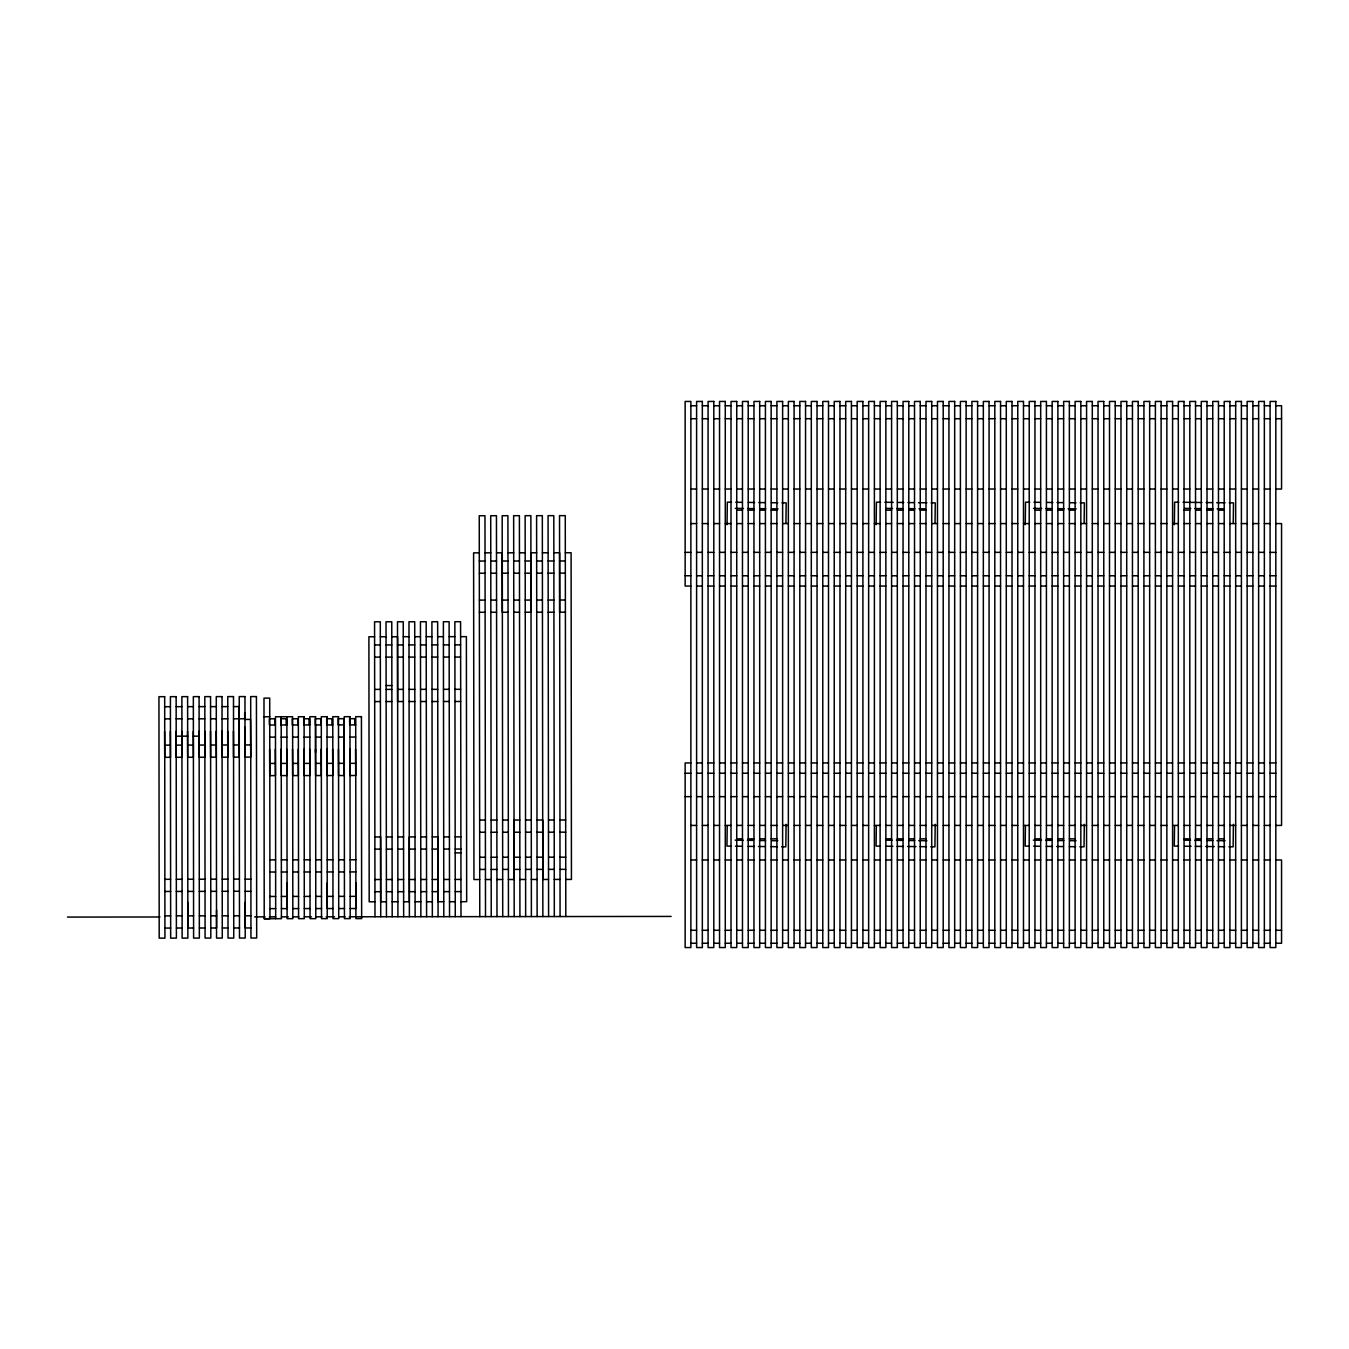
<?xml version="1.0" encoding="UTF-8"?>
<svg xmlns="http://www.w3.org/2000/svg" width="1349" height="1349" viewBox="0 0 1349 1349"><rect width="100%" height="100%" fill="white"/><g stroke="black" fill="none" stroke-linecap="round" stroke-linejoin="round"><path stroke-width="1.5" d="M164.595 731.411L164.713 757.329L170.446 757.312L170.328 731.411M176.061 731.377L176.179 757.295L181.913 757.278L181.795 731.377M187.528 731.36L187.663 757.261L193.379 757.261L193.261 731.343M199.011 731.327L199.129 757.227L204.846 757.227L204.728 731.31M210.478 731.293L210.596 757.211L216.312 757.194L216.194 731.293M221.944 731.259L222.062 757.177L227.796 757.16L227.661 731.259M233.411 731.242L233.529 757.143L239.262 757.143L239.144 731.225M244.843 727.28L244.995 757.109L250.729 757.109L250.492 719.422L244.776 719.439M269.598 749.235L269.716 775.624L275.415 775.608L275.28 749.235M281.064 749.201L281.199 775.591L286.882 775.574L286.747 749.201M286.46 718.764L286.46 724.851L286.46 718.764L280.777 718.764L280.828 724.851M292.531 749.201L292.666 775.574L298.348 775.574L298.23 749.184M304.014 749.184L304.132 775.557L309.815 775.557L309.697 749.184M309.41 718.73L309.393 724.818L309.41 718.73L303.71 718.747L303.778 724.835M315.481 749.167L315.599 775.557L321.281 775.54L321.163 749.167M326.947 749.167L327.065 775.54L332.765 775.523L332.63 749.15M332.343 718.713L332.343 724.801L332.343 718.713L326.66 718.713L326.711 724.801M338.414 749.15L338.548 775.523L344.231 775.523L344.096 749.133M349.88 749.133L350.015 775.506L355.698 775.506L355.563 749.133M355.276 718.697L355.276 724.767L355.276 718.697L349.593 718.697L349.661 724.784M727.044 524.694L727.313 502.165L731.529 502.216M727.212 825.622L726.959 846.093L731.175 846.143M785.927 523.378L786.18 502.89L781.965 502.84M786.096 824.306L785.809 846.835L781.611 846.784M876.142 524.694L876.428 502.165L880.627 502.216M876.327 825.622L876.074 846.093L880.273 846.143M935.026 523.378L935.279 502.89L931.08 502.84M935.194 824.306L934.924 846.835L930.726 846.784M1025.257 524.694L1025.527 502.165L1029.742 502.216M1025.425 825.622L1025.173 846.093L1029.371 846.143M1084.124 523.378L1084.377 502.89L1080.178 502.84M1084.309 824.306L1084.023 846.835L1079.824 846.784M1174.355 524.694L1174.642 502.165L1178.841 502.216M1174.541 825.622L1174.271 846.093L1178.486 846.143M1233.239 523.378L1233.492 502.89L1229.276 502.84M1233.408 824.306L1233.138 846.835L1228.922 846.784M479.333 552.837L473.6 552.854L473.954 879.531L479.688 879.531M485.067 552.837L490.8 552.82M496.533 552.82L502.283 552.82L502.722 916.612M508.017 552.803L513.75 552.803M519.483 552.803L525.216 552.786M536.683 552.786L530.95 552.786L531.388 916.578M542.416 552.77L548.149 552.77M553.883 552.753L559.616 552.753L560.071 916.544M565.366 552.753L571.099 552.736L571.436 879.43L565.703 879.43M479.3 561.049L485.033 561.049M490.766 561.049L496.499 561.032M502.233 561.032L507.983 561.032M513.716 561.015L519.449 561.015M525.183 560.999L530.916 560.999M536.649 560.999L542.382 560.982M548.116 560.982L553.849 560.982M559.582 560.965L565.315 560.965M479.317 573.224L485.05 573.224M490.783 573.224L496.516 573.207M502.25 573.207L507.983 573.19M513.716 573.19L519.466 573.19M525.199 573.173L530.933 573.173M536.666 573.173L542.399 573.156M548.132 573.156L553.866 573.156M559.599 573.14L565.332 573.14M479.333 600.103L485.067 600.103M490.817 600.103L496.55 600.086M502.283 600.086L508.017 600.086M513.75 600.069L519.483 600.069M525.216 600.069L530.95 600.052M536.683 600.052L542.416 600.035M548.149 600.035L553.883 600.035M559.633 600.018L565.366 600.018M479.35 612.277L485.084 612.277M490.817 612.277L496.55 612.261M508.033 612.261L502.283 612.261L502.182 515.706L507.915 515.706L508.455 916.595M513.767 612.244L519.5 612.244M525.233 612.227L530.966 612.227L530.865 515.672L525.132 515.689L525.655 916.578M536.7 612.227L542.433 612.21M548.166 612.21L553.899 612.21M565.366 612.193L559.633 612.193L559.531 515.638L565.265 515.638L565.804 916.544M374.634 636.745L368.901 636.745L369.188 901.806L374.921 901.79M380.367 636.745L386.101 636.728M391.834 636.728L397.567 636.728L397.921 916.713M403.3 636.711L409.051 636.711M414.784 636.711L420.517 636.694M426.25 636.694L431.984 636.677M437.717 636.677L443.45 636.677M449.183 636.661L454.917 636.661M460.65 636.661L466.383 636.644L466.67 901.688L460.936 901.705M374.6 644.957L380.334 644.957M386.067 644.957L391.8 644.94M397.533 644.94L403.267 644.923M409 644.923L414.75 644.923M420.483 644.906L426.217 644.906M431.95 644.906L437.683 644.889M443.416 644.889L449.15 644.889M454.883 644.873L460.616 644.873M374.617 657.132L380.351 657.132M386.084 657.115L391.817 657.115M397.55 657.115L403.284 657.098M409.017 657.098L414.75 657.098M420.483 657.081L426.217 657.081M431.967 657.081L437.7 657.064M443.433 657.064L449.166 657.047M454.9 657.047L460.633 657.047M386.101 685.562L391.834 685.562M374.634 689.406L380.384 689.39M386.118 689.39L391.851 689.39M397.584 689.373L403.317 689.373M409.051 689.356L414.784 689.356M420.517 689.356L426.25 689.339M431.984 689.339L437.717 689.339M443.467 689.322L449.2 689.322M454.933 689.322L460.667 689.305M374.651 701.581L380.384 701.564M386.118 701.564L391.851 701.547M403.334 701.547L397.601 701.547L397.5 621.771L403.25 621.771L403.655 916.713M409.067 701.531L414.801 701.531M420.534 701.531L426.267 701.514M432 701.514L437.734 701.514M443.467 701.497L449.2 701.497M454.933 701.48L460.683 701.48M164.679 706.707L170.412 706.691M176.146 706.674L181.879 706.674M187.612 706.657L193.345 706.657M199.096 706.64L204.829 706.64M210.562 706.64L216.295 706.623M222.029 706.623L227.762 706.623M233.495 706.606L239.228 706.606M263.999 716.791L269.733 716.774M164.696 718.882L170.429 718.865M176.163 718.848L181.896 718.832M187.629 718.832L193.362 718.832M199.096 718.815L204.829 718.815M210.579 718.815L216.312 718.798M222.045 718.798L227.779 718.798M233.512 718.781L244.675 718.764L244.675 712.677M269.648 725.003L275.381 724.986M281.115 724.969L286.848 724.953M292.581 724.953L298.314 724.953M304.048 724.936L309.798 724.936M321.264 724.919L315.531 724.936L315.548 752.405M326.998 724.919L332.731 724.919M338.464 724.902L344.197 724.902L344.231 752.371M349.931 724.885L355.664 724.885M176.179 736.183L187.646 736.166M193.396 736.166L199.129 736.166M269.665 737.161L275.398 737.161M281.132 737.144L286.865 737.127M292.598 737.127L298.331 737.127M304.065 737.11L309.798 737.11M315.531 737.11L321.281 737.094M327.014 737.094L332.748 737.077M338.481 737.077L344.214 737.077M349.947 737.06L355.681 737.06M187.663 745.086L193.396 745.086M199.129 745.053L204.863 745.053M210.596 745.036L216.329 745.019M222.079 745.002L227.796 745.002M233.546 744.968L239.262 744.968M245.012 744.935L250.745 744.935M164.73 745.154L170.446 745.137M176.196 745.12L181.913 745.12M269.733 763.45L275.415 763.433M281.199 763.416L286.882 763.399M292.666 763.399L298.365 763.399M304.149 763.382L309.832 763.382M315.615 763.382L321.298 763.365M327.082 763.365L332.765 763.365M338.548 763.349L344.231 763.349M350.015 763.332L355.698 763.332M479.671 820.074L485.404 820.074M491.137 820.074L496.87 820.057M502.604 820.057L508.354 820.057M519.82 820.04L514.087 820.04L514.188 916.595M525.554 820.04L531.287 820.023M537.02 820.023L542.753 820.007L542.854 916.561M548.487 820.007L554.22 820.007M559.953 819.99L565.686 819.99M479.688 832.249L485.421 832.249M491.154 832.249L496.887 832.232M502.621 832.232L508.354 832.232M514.087 832.215L519.837 832.215M525.57 832.198L531.304 832.198M537.037 832.198L542.77 832.181M548.503 832.181L554.237 832.181M559.97 832.164L565.703 832.164M374.904 836.97L380.637 836.953L380.722 916.747M386.37 836.953L392.104 836.953M397.837 836.936L403.57 836.936M415.037 836.92L409.303 836.936L409.388 916.713M420.77 836.92L426.503 836.903M432.253 836.903L437.987 836.903L438.071 916.679M443.72 836.886L449.453 836.886M455.186 836.886L460.92 836.869M374.904 849.145L380.637 849.128M386.387 849.128L392.121 849.128M397.854 849.111L403.587 849.111M409.32 849.094L415.054 849.094M420.787 849.094L426.52 849.077M432.253 849.077L437.987 849.077M443.72 849.061L449.47 849.061M455.203 849.061L460.936 849.044M455.203 852.872L460.936 852.872M479.704 857.273L485.455 857.256M491.188 857.256L496.921 857.256M502.654 857.239L508.388 857.239M514.121 857.239L519.854 857.222M525.587 857.222L531.321 857.205M537.054 857.205L542.787 857.205M548.537 857.188L554.27 857.188M560.004 857.188L565.737 857.171M269.834 859.869L275.567 859.869M281.3 859.853L287.033 859.836M292.767 859.836L298.517 859.836M304.25 859.819L309.983 859.819M315.717 859.819L321.45 859.802M327.183 859.802L332.916 859.785M338.65 859.785L344.383 859.785M350.116 859.768L355.849 859.768M479.721 869.447L485.455 869.431M491.188 869.431L496.938 869.431M502.671 869.414L508.404 869.414M514.138 869.397L519.871 869.397M525.604 869.397L531.337 869.38M537.071 869.38L542.804 869.38M548.537 869.363L554.27 869.363M560.02 869.363L565.754 869.346M269.851 872.027L275.584 872.027M281.317 872.01L287.05 871.994M292.784 871.994L298.517 871.977M304.25 871.977L310 871.977M315.733 871.96L321.467 871.96M327.2 871.96L332.933 871.943M338.666 871.943L344.4 871.943M350.133 871.926L355.866 871.926M164.865 879.312L170.598 879.312M176.331 879.278L182.081 879.278M187.815 879.244L193.548 879.244M199.281 879.228L205.014 879.211M210.748 879.194L216.481 879.194M222.214 879.16L227.947 879.16M233.681 879.126L239.414 879.126M245.147 879.11L250.897 879.194M374.938 879.531L380.671 879.531M386.404 879.531L392.154 879.514M397.888 879.514L403.621 879.514M409.354 879.497L415.087 879.497M420.821 879.497L426.554 879.481M432.287 879.481L438.02 879.464M443.754 879.464L449.487 879.464M455.237 879.447L460.97 879.447M485.421 879.514L491.154 879.514M496.887 879.497L502.621 879.497M508.354 879.497L514.104 879.481L513.649 515.689L519.399 515.689L519.921 916.595M519.837 879.481L525.57 879.481M531.304 879.464L537.037 879.464M548.503 879.447L542.77 879.464L542.332 515.672L536.598 515.672L537.121 916.578M554.237 879.447L559.97 879.43M164.882 891.47L170.615 891.453M176.348 891.436L182.081 891.436M187.815 891.402L193.548 891.402M199.298 891.385L205.031 891.369M210.764 891.352L216.498 891.335M222.231 891.318L227.964 891.318M233.697 891.284L239.431 891.284M245.164 891.267L250.897 891.352M374.955 891.706L380.688 891.706M386.421 891.706L392.154 891.689M397.888 891.689L403.638 891.689M409.371 891.672L415.104 891.672M420.837 891.655L426.571 891.655M432.304 891.655L438.037 891.638M443.77 891.638L449.504 891.638M455.237 891.622L460.97 891.622M269.918 896.461L275.651 896.444M281.401 896.427L287.135 896.427M292.868 896.411L298.601 896.411M304.334 896.411L310.068 896.394M315.801 896.394L321.534 896.377M327.267 896.377L333.001 896.377M338.734 896.36L344.484 896.36M350.217 896.36L355.951 896.343M386.387 901.79L380.654 901.79L380.3 621.788L374.567 621.788L374.988 916.747M392.121 901.773L397.854 901.773M403.587 901.756L409.32 901.756L408.983 621.754L414.716 621.754L415.121 916.696M415.054 901.756L420.804 901.739M426.537 901.739L432.27 901.739M443.737 901.722L438.003 901.722L437.649 621.72L431.916 621.737L432.338 916.679M449.47 901.722L455.203 901.705M269.935 908.636L275.668 908.619M281.401 908.602L287.135 908.602L287.118 883.022M292.868 908.585L298.618 908.585M304.351 908.568L310.085 908.568M315.818 908.568L321.551 908.551M333.018 908.551L327.284 908.551L327.251 882.988M338.751 908.535L344.484 908.535M350.217 908.535L355.951 908.518L355.934 882.954M164.949 915.887L170.699 915.887M176.432 915.853L182.166 915.853M187.899 915.853L193.632 915.836M199.365 915.836L205.099 915.836M210.832 915.819L216.565 915.819M222.298 915.819L228.032 915.802M233.782 915.802L239.515 915.786M245.248 915.786L250.981 915.786M67.45 917.084L159.991 916.983M254.641 916.882L265.163 916.865M269.378 916.865L275.685 916.848M281.368 916.848L288.298 916.831M292.514 916.831L298.82 916.831M304.301 916.814L311.434 916.814M315.649 916.814L321.956 916.797M326.154 916.797L334.569 916.797M338.717 916.78L345.091 916.78M349.307 916.78L671.111 916.426M264.219 918.72L269.952 918.72L269.716 698.107L263.982 698.124L264.219 918.72L281.418 918.686L281.199 716.757M164.966 928.061L170.699 928.061M176.432 928.028L182.166 928.028M193.649 928.011L187.916 928.028L187.882 902.447M199.382 928.011L205.115 928.011M210.849 927.994L216.582 927.994L216.565 910.086M222.315 927.977L228.048 927.977M233.782 927.977L239.515 927.96M250.998 927.96L245.248 927.96L245.231 902.397M690.873 405.745L696.607 405.745M702.34 405.745L708.073 405.745M713.806 405.745L719.54 405.745M725.273 405.745L731.006 405.745M736.739 405.745L742.473 405.745M748.223 405.745L753.956 405.745M759.689 405.745L765.423 405.745M771.156 405.745L776.889 405.745M782.622 405.745L788.356 405.745M794.089 405.745L799.822 405.745M805.555 405.745L811.305 405.745M817.039 405.745L822.772 405.745M828.505 405.745L834.238 405.745M839.972 405.745L845.705 405.745M851.438 405.745L857.171 405.745M862.905 405.745L868.638 405.745M874.388 405.745L880.121 405.745M885.855 405.745L891.588 405.745M897.321 405.745L903.054 405.745M908.788 405.745L914.521 405.745M920.254 405.745L925.987 405.745M931.721 405.745L937.471 405.745M943.204 405.745L948.937 405.745M954.67 405.745L960.404 405.745M966.137 405.745L971.87 405.745M977.603 405.745L983.337 405.745M989.07 405.745L994.803 405.745M1000.553 405.745L1006.287 405.745M1012.02 405.745L1017.753 405.745M1023.486 405.745L1029.22 405.745M1034.953 405.745L1040.686 405.745M1046.419 405.745L1052.153 405.745M1057.886 405.745L1063.636 405.745M1069.369 405.745L1075.102 405.745M1080.836 405.745L1086.569 405.745M1092.302 405.745L1098.035 405.745M1103.769 405.745L1109.502 405.745M1115.235 405.745L1120.968 405.745M1126.719 405.745L1132.452 405.745M1138.185 405.745L1143.918 405.745M1149.652 405.745L1155.385 405.745M1161.118 405.745L1166.851 405.745M1172.585 405.745L1178.318 405.745M1184.051 405.745L1189.801 405.745M1195.534 405.745L1201.268 405.745M1207.001 405.745L1212.734 405.745M1218.467 405.745L1224.201 405.745M1229.934 405.745L1235.667 405.745M1241.4 405.745L1247.134 405.745M1252.884 405.745L1258.617 405.745M1264.35 405.745L1270.084 405.745M1275.817 405.745L1281.55 405.745L1281.55 489.029L1275.817 489.029M690.873 418.713L696.607 418.713M702.34 418.713L708.073 418.713M713.806 418.713L719.54 418.713M725.273 418.713L731.006 418.713M736.739 418.713L742.473 418.713M748.223 418.713L753.956 418.713M759.689 418.713L765.423 418.713M771.156 418.713L776.889 418.713M782.622 418.713L788.356 418.713M794.089 418.713L799.822 418.713M805.555 418.713L811.305 418.713M817.039 418.713L822.772 418.713M828.505 418.713L834.238 418.713M839.972 418.713L845.705 418.713M851.438 418.713L857.171 418.713M862.905 418.713L868.638 418.713M874.388 418.713L880.121 418.713M885.855 418.713L891.588 418.713M897.321 418.713L903.054 418.713M908.788 418.713L914.521 418.713M920.254 418.713L925.987 418.713M931.721 418.713L937.471 418.713M943.204 418.713L948.937 418.713M954.67 418.713L960.404 418.713M966.137 418.713L971.87 418.713M977.603 418.713L983.337 418.713M989.07 418.713L994.803 418.713M1000.553 418.713L1006.287 418.713M1012.02 418.713L1017.753 418.713M1023.486 418.713L1029.22 418.713M1034.953 418.713L1040.686 418.713M1046.419 418.713L1052.153 418.713M1057.886 418.713L1063.636 418.713M1069.369 418.713L1075.102 418.713M1080.836 418.713L1086.569 418.713M1092.302 418.713L1098.035 418.713M1103.769 418.713L1109.502 418.713M1115.235 418.713L1120.968 418.713M1126.719 418.713L1132.452 418.713M1138.185 418.713L1143.918 418.713M1149.652 418.713L1155.385 418.713M1161.118 418.713L1166.851 418.713M1172.585 418.713L1178.318 418.713M1184.051 418.713L1189.801 418.713M1195.534 418.713L1201.268 418.713M1207.001 418.713L1212.734 418.713M1218.467 418.713L1224.201 418.713M1229.934 418.713L1235.667 418.713M1241.4 418.713L1247.134 418.713M1252.884 418.713L1258.617 418.713M1264.35 418.713L1270.084 418.713M1275.817 418.713L1281.55 418.713M690.873 489.029L696.607 489.029M702.34 489.029L708.073 489.029M713.806 489.029L719.54 489.029M725.273 489.029L731.006 489.029M736.739 489.029L742.473 489.029M748.223 489.029L753.956 489.029M759.689 489.029L765.423 489.029M771.156 489.029L776.889 489.029M782.622 489.029L788.356 489.029M794.089 489.029L799.822 489.029M805.555 489.029L811.305 489.029M817.039 489.029L822.772 489.029M828.505 489.029L834.238 489.029M839.972 489.029L845.705 489.029M851.438 489.029L857.171 489.029M862.905 489.029L868.638 489.029M874.388 489.029L880.121 489.029M885.855 489.029L891.588 489.029M897.321 489.029L903.054 489.029M908.788 489.029L914.521 489.029M920.254 489.029L925.987 489.029M931.721 489.029L937.471 489.029M943.204 489.029L948.937 489.029M954.67 489.029L960.404 489.029M966.137 489.029L971.87 489.029M977.603 489.029L983.337 489.029M989.07 489.029L994.803 489.029M1000.553 489.029L1006.287 489.029M1012.02 489.029L1017.753 489.029M1023.486 489.029L1029.22 489.029M1034.953 489.029L1040.686 489.029M1046.419 489.029L1052.153 489.029M1057.886 489.029L1063.636 489.029M1069.369 489.029L1075.102 489.029M1080.836 489.029L1086.569 489.029M1092.302 489.029L1098.035 489.029M1103.769 489.029L1109.502 489.029M1115.235 489.029L1120.968 489.029M1126.719 489.029L1132.452 489.029M1138.185 489.029L1143.918 489.029M1149.652 489.029L1155.385 489.029M1161.118 489.029L1166.851 489.029M1172.585 489.029L1178.318 489.029M1184.051 489.029L1189.801 489.029M1195.534 489.029L1201.268 489.029M1207.001 489.029L1212.734 489.029M1218.467 489.029L1224.201 489.029M1229.934 489.029L1235.667 489.029M1241.4 489.029L1247.134 489.029M1252.884 489.029L1258.617 489.029M1264.35 489.029L1270.084 489.029M736.739 510.158L742.473 510.158M748.223 510.158L753.956 510.158M759.689 510.158L765.423 510.158M771.156 510.158L776.889 510.158M885.855 510.158L891.588 510.158M897.321 510.158L903.054 510.158M908.788 510.158L914.521 510.158M920.254 510.158L925.987 510.158M1034.953 510.158L1040.686 510.158M1046.419 510.158L1052.153 510.158M1057.886 510.158L1063.636 510.158M1069.369 510.158L1075.102 510.158M1184.051 510.158L1189.801 510.158M1195.534 510.158L1201.268 510.158M1207.001 510.158L1212.734 510.158M1218.467 510.158L1224.201 510.158M690.873 523.581L696.607 523.581M702.34 523.581L708.073 523.581M713.806 523.581L719.54 523.581M725.273 523.581L731.006 523.581M736.739 523.581L742.473 523.581M748.223 523.581L753.956 523.581M759.689 523.581L765.423 523.581M771.156 523.581L776.889 523.581M782.622 523.581L788.356 523.581M794.089 523.581L799.822 523.581M805.555 523.581L811.305 523.581M817.039 523.581L822.772 523.581M828.505 523.581L834.238 523.581M839.972 523.581L845.705 523.581M851.438 523.581L857.171 523.581M862.905 523.581L868.638 523.581M874.388 523.581L880.121 523.581M885.855 523.581L891.588 523.581M897.321 523.581L903.054 523.581M908.788 523.581L914.521 523.581M920.254 523.581L925.987 523.581M931.721 523.581L937.471 523.581M943.204 523.581L948.937 523.581M954.67 523.581L960.404 523.581M966.137 523.581L971.87 523.581M977.603 523.581L983.337 523.581M989.07 523.581L994.803 523.581M1000.553 523.581L1006.287 523.581M1012.02 523.581L1017.753 523.581M1023.486 523.581L1029.22 523.581M1034.953 523.581L1040.686 523.581M1046.419 523.581L1052.153 523.581M1057.886 523.581L1063.636 523.581M1069.369 523.581L1075.102 523.581M1080.836 523.581L1086.569 523.581M1092.302 523.581L1098.035 523.581M1103.769 523.581L1109.502 523.581M1115.235 523.581L1120.968 523.581M1126.719 523.581L1132.452 523.581M1138.185 523.581L1143.918 523.581M1149.652 523.581L1155.385 523.581M1161.118 523.581L1166.851 523.581M1172.585 523.581L1178.318 523.581M1184.051 523.581L1189.801 523.581M1195.534 523.581L1201.268 523.581M1207.001 523.581L1212.734 523.581M1218.467 523.581L1224.201 523.581M1229.934 523.581L1235.667 523.581M1241.4 523.581L1247.134 523.581M1252.884 523.581L1258.617 523.581M1264.35 523.581L1270.084 523.581M1275.817 523.581L1281.55 523.581L1281.55 825.419L1275.817 825.419M685.14 552.348L690.873 552.348M696.607 552.348L702.34 552.348M708.073 552.348L713.806 552.348M719.54 552.348L725.273 552.348M731.006 552.348L736.739 552.348M742.473 552.348L748.223 552.348M753.956 552.348L759.689 552.348M765.423 552.348L771.156 552.348M776.889 552.348L782.622 552.348M788.356 552.348L794.089 552.348M799.822 552.348L805.555 552.348M811.305 552.348L817.039 552.348M822.772 552.348L828.505 552.348M834.238 552.348L839.972 552.348M845.705 552.348L851.438 552.348M857.171 552.348L862.905 552.348M868.638 552.348L874.388 552.348M880.121 552.348L885.855 552.348M891.588 552.348L897.321 552.348M903.054 552.348L908.788 552.348M914.521 552.348L920.254 552.348M925.987 552.348L931.721 552.348M937.471 552.348L943.204 552.348M948.937 552.348L954.67 552.348M960.404 552.348L966.137 552.348M971.87 552.348L977.603 552.348M983.337 552.348L989.07 552.348M994.803 552.348L1000.553 552.348M1006.287 552.348L1012.02 552.348M1017.753 552.348L1023.486 552.348M1029.22 552.348L1034.953 552.348M1040.686 552.348L1046.419 552.348M1052.153 552.348L1057.886 552.348M1063.636 552.348L1069.369 552.348M1075.102 552.348L1080.836 552.348M1086.569 552.348L1092.302 552.348M1098.035 552.348L1103.769 552.348M1109.502 552.348L1115.235 552.348M1120.968 552.348L1126.719 552.348M1132.452 552.348L1138.185 552.348M1143.918 552.348L1149.652 552.348M1155.385 552.348L1161.118 552.348M1166.851 552.348L1172.585 552.348M1178.318 552.348L1184.051 552.348M1189.801 552.348L1195.534 552.348M1201.268 552.348L1207.001 552.348M1212.734 552.348L1218.467 552.348M1224.201 552.348L1229.934 552.348M1235.667 552.348L1241.4 552.348M1247.134 552.348L1252.884 552.348M1258.617 552.348L1264.35 552.348M1270.084 552.348L1275.817 552.348M685.14 575.77L690.873 575.77M696.607 575.77L702.34 575.77M708.073 575.77L713.806 575.77M719.54 575.77L725.273 575.77M731.006 575.77L736.739 575.77M742.473 575.77L748.223 575.77M753.956 575.77L759.689 575.77M765.423 575.77L771.156 575.77M776.889 575.77L782.622 575.77M788.356 575.77L794.089 575.77M799.822 575.77L805.555 575.77M811.305 575.77L817.039 575.77M822.772 575.77L828.505 575.77M834.238 575.77L839.972 575.77M845.705 575.77L851.438 575.77M857.171 575.77L862.905 575.77M868.638 575.77L874.388 575.77M880.121 575.77L885.855 575.77M891.588 575.77L897.321 575.77M903.054 575.77L908.788 575.77M914.521 575.77L920.254 575.77M925.987 575.77L931.721 575.77M937.471 575.77L943.204 575.77M948.937 575.77L954.67 575.77M960.404 575.77L966.137 575.77M971.87 575.77L977.603 575.77M983.337 575.77L989.07 575.77M994.803 575.77L1000.553 575.77M1006.287 575.77L1012.02 575.77M1017.753 575.77L1023.486 575.77M1029.22 575.77L1034.953 575.77M1040.686 575.77L1046.419 575.77M1052.153 575.77L1057.886 575.77M1063.636 575.77L1069.369 575.77M1075.102 575.77L1080.836 575.77M1086.569 575.77L1092.302 575.77M1098.035 575.77L1103.769 575.77M1109.502 575.77L1115.235 575.77M1120.968 575.77L1126.719 575.77M1132.452 575.77L1138.185 575.77M1143.918 575.77L1149.652 575.77M1155.385 575.77L1161.118 575.77M1166.851 575.77L1172.585 575.77M1178.318 575.77L1184.051 575.77M1189.801 575.77L1195.534 575.77M1201.268 575.77L1207.001 575.77M1212.734 575.77L1218.467 575.77M1224.201 575.77L1229.934 575.77M1235.667 575.77L1241.4 575.77M1247.134 575.77L1252.884 575.77M1258.617 575.77L1264.35 575.77M1270.084 575.77L1275.817 575.77M690.873 586.056L685.14 586.056L685.14 401.446L690.873 401.446L690.873 947.554L685.14 947.554L685.14 762.944L690.873 762.944M696.607 586.056L702.34 586.056M708.073 586.056L713.806 586.056M719.54 586.056L725.273 586.056M731.006 586.056L736.739 586.056M742.473 586.056L748.223 586.056M753.956 586.056L759.689 586.056M765.423 586.056L771.156 586.056M776.889 586.056L782.622 586.056M788.356 586.056L794.089 586.056M799.822 586.056L805.555 586.056M811.305 586.056L817.039 586.056M822.772 586.056L828.505 586.056M834.238 586.056L839.972 586.056M845.705 586.056L851.438 586.056M857.171 586.056L862.905 586.056M868.638 586.056L874.388 586.056M880.121 586.056L885.855 586.056M891.588 586.056L897.321 586.056M903.054 586.056L908.788 586.056M914.521 586.056L920.254 586.056M925.987 586.056L931.721 586.056M937.471 586.056L943.204 586.056M948.937 586.056L954.67 586.056M960.404 586.056L966.137 586.056M971.87 586.056L977.603 586.056M983.337 586.056L989.07 586.056M994.803 586.056L1000.553 586.056M1006.287 586.056L1012.02 586.056M1017.753 586.056L1023.486 586.056M1029.22 586.056L1034.953 586.056M1040.686 586.056L1046.419 586.056M1052.153 586.056L1057.886 586.056M1063.636 586.056L1069.369 586.056M1075.102 586.056L1080.836 586.056M1086.569 586.056L1092.302 586.056M1098.035 586.056L1103.769 586.056M1109.502 586.056L1115.235 586.056M1120.968 586.056L1126.719 586.056M1132.452 586.056L1138.185 586.056M1143.918 586.056L1149.652 586.056M1155.385 586.056L1161.118 586.056M1166.851 586.056L1172.585 586.056M1178.318 586.056L1184.051 586.056M1189.801 586.056L1195.534 586.056M1201.268 586.056L1207.001 586.056M1212.734 586.056L1218.467 586.056M1224.201 586.056L1229.934 586.056M1235.667 586.056L1241.4 586.056M1247.134 586.056L1252.884 586.056M1258.617 586.056L1264.35 586.056M1270.084 586.056L1275.817 586.056M696.607 762.944L702.34 762.944M708.073 762.944L713.806 762.944M719.54 762.944L725.273 762.944M731.006 762.944L736.739 762.944M742.473 762.944L748.223 762.944M753.956 762.944L759.689 762.944M765.423 762.944L771.156 762.944M776.889 762.944L782.622 762.944M788.356 762.944L794.089 762.944M799.822 762.944L805.555 762.944M811.305 762.944L817.039 762.944M822.772 762.944L828.505 762.944M834.238 762.944L839.972 762.944M845.705 762.944L851.438 762.944M857.171 762.944L862.905 762.944M868.638 762.944L874.388 762.944M880.121 762.944L885.855 762.944M891.588 762.944L897.321 762.944M903.054 762.944L908.788 762.944M914.521 762.944L920.254 762.944M925.987 762.944L931.721 762.944M937.471 762.944L943.204 762.944M948.937 762.944L954.67 762.944M960.404 762.944L966.137 762.944M971.87 762.944L977.603 762.944M983.337 762.944L989.07 762.944M994.803 762.944L1000.553 762.944M1006.287 762.944L1012.02 762.944M1017.753 762.944L1023.486 762.944M1029.22 762.944L1034.953 762.944M1040.686 762.944L1046.419 762.944M1052.153 762.944L1057.886 762.944M1063.636 762.944L1069.369 762.944M1075.102 762.944L1080.836 762.944M1086.569 762.944L1092.302 762.944M1098.035 762.944L1103.769 762.944M1109.502 762.944L1115.235 762.944M1120.968 762.944L1126.719 762.944M1132.452 762.944L1138.185 762.944M1143.918 762.944L1149.652 762.944M1155.385 762.944L1161.118 762.944M1166.851 762.944L1172.585 762.944M1178.318 762.944L1184.051 762.944M1189.801 762.944L1195.534 762.944M1201.268 762.944L1207.001 762.944M1212.734 762.944L1218.467 762.944M1224.201 762.944L1229.934 762.944M1235.667 762.944L1241.4 762.944M1247.134 762.944L1252.884 762.944M1258.617 762.944L1264.35 762.944M1270.084 762.944L1275.817 762.944M685.14 773.23L690.873 773.23M696.607 773.23L702.34 773.23M708.073 773.23L713.806 773.23M719.54 773.23L725.273 773.23M731.006 773.23L736.739 773.23M742.473 773.23L748.223 773.23M753.956 773.23L759.689 773.23M765.423 773.23L771.156 773.23M776.889 773.23L782.622 773.23M788.356 773.23L794.089 773.23M799.822 773.23L805.555 773.23M811.305 773.23L817.039 773.23M822.772 773.23L828.505 773.23M834.238 773.23L839.972 773.23M845.705 773.23L851.438 773.23M857.171 773.23L862.905 773.23M868.638 773.23L874.388 773.23M880.121 773.23L885.855 773.23M891.588 773.23L897.321 773.23M903.054 773.23L908.788 773.23M914.521 773.23L920.254 773.23M925.987 773.23L931.721 773.23M937.471 773.23L943.204 773.23M948.937 773.23L954.67 773.23M960.404 773.23L966.137 773.23M971.87 773.23L977.603 773.23M983.337 773.23L989.07 773.23M994.803 773.23L1000.553 773.23M1006.287 773.23L1012.02 773.23M1017.753 773.23L1023.486 773.23M1029.22 773.23L1034.953 773.23M1040.686 773.23L1046.419 773.23M1052.153 773.23L1057.886 773.23M1063.636 773.23L1069.369 773.23M1075.102 773.23L1080.836 773.23M1086.569 773.23L1092.302 773.23M1098.035 773.23L1103.769 773.23M1109.502 773.23L1115.235 773.23M1120.968 773.23L1126.719 773.23M1132.452 773.23L1138.185 773.23M1143.918 773.23L1149.652 773.23M1155.385 773.23L1161.118 773.23M1166.851 773.23L1172.585 773.23M1178.318 773.23L1184.051 773.23M1189.801 773.23L1195.534 773.23M1201.268 773.23L1207.001 773.23M1212.734 773.23L1218.467 773.23M1224.201 773.23L1229.934 773.23M1235.667 773.23L1241.4 773.23M1247.134 773.23L1252.884 773.23M1258.617 773.23L1264.35 773.23M1270.084 773.23L1275.817 773.23M685.14 796.652L690.873 796.652M696.607 796.652L702.34 796.652M708.073 796.652L713.806 796.652M719.54 796.652L725.273 796.652M731.006 796.652L736.739 796.652M742.473 796.652L748.223 796.652M753.956 796.652L759.689 796.652M765.423 796.652L771.156 796.652M776.889 796.652L782.622 796.652M788.356 796.652L794.089 796.652M799.822 796.652L805.555 796.652M811.305 796.652L817.039 796.652M822.772 796.652L828.505 796.652M834.238 796.652L839.972 796.652M845.705 796.652L851.438 796.652M857.171 796.652L862.905 796.652M868.638 796.652L874.388 796.652M880.121 796.652L885.855 796.652M891.588 796.652L897.321 796.652M903.054 796.652L908.788 796.652M914.521 796.652L920.254 796.652M925.987 796.652L931.721 796.652M937.471 796.652L943.204 796.652M948.937 796.652L954.67 796.652M960.404 796.652L966.137 796.652M971.87 796.652L977.603 796.652M983.337 796.652L989.07 796.652M994.803 796.652L1000.553 796.652M1006.287 796.652L1012.02 796.652M1017.753 796.652L1023.486 796.652M1029.22 796.652L1034.953 796.652M1040.686 796.652L1046.419 796.652M1052.153 796.652L1057.886 796.652M1063.636 796.652L1069.369 796.652M1075.102 796.652L1080.836 796.652M1086.569 796.652L1092.302 796.652M1098.035 796.652L1103.769 796.652M1109.502 796.652L1115.235 796.652M1120.968 796.652L1126.719 796.652M1132.452 796.652L1138.185 796.652M1143.918 796.652L1149.652 796.652M1155.385 796.652L1161.118 796.652M1166.851 796.652L1172.585 796.652M1178.318 796.652L1184.051 796.652M1189.801 796.652L1195.534 796.652M1201.268 796.652L1207.001 796.652M1212.734 796.652L1218.467 796.652M1224.201 796.652L1229.934 796.652M1235.667 796.652L1241.4 796.652M1247.134 796.652L1252.884 796.652M1258.617 796.652L1264.35 796.652M1270.084 796.652L1275.817 796.652M690.873 825.419L696.607 825.419M702.34 825.419L708.073 825.419M713.806 825.419L719.54 825.419M725.273 825.419L731.006 825.419M736.739 825.419L742.473 825.419M748.223 825.419L753.956 825.419M759.689 825.419L765.423 825.419M771.156 825.419L776.889 825.419M782.622 825.419L788.356 825.419M794.089 825.419L799.822 825.419M805.555 825.419L811.305 825.419M817.039 825.419L822.772 825.419M828.505 825.419L834.238 825.419M839.972 825.419L845.705 825.419M851.438 825.419L857.171 825.419M862.905 825.419L868.638 825.419M874.388 825.419L880.121 825.419M885.855 825.419L891.588 825.419M897.321 825.419L903.054 825.419M908.788 825.419L914.521 825.419M920.254 825.419L925.987 825.419M931.721 825.419L937.471 825.419M943.204 825.419L948.937 825.419M954.67 825.419L960.404 825.419M966.137 825.419L971.87 825.419M977.603 825.419L983.337 825.419M989.07 825.419L994.803 825.419M1000.553 825.419L1006.287 825.419M1012.02 825.419L1017.753 825.419M1023.486 825.419L1029.22 825.419M1034.953 825.419L1040.686 825.419M1046.419 825.419L1052.153 825.419M1057.886 825.419L1063.636 825.419M1069.369 825.419L1075.102 825.419M1080.836 825.419L1086.569 825.419M1092.302 825.419L1098.035 825.419M1103.769 825.419L1109.502 825.419M1115.235 825.419L1120.968 825.419M1126.719 825.419L1132.452 825.419M1138.185 825.419L1143.918 825.419M1149.652 825.419L1155.385 825.419M1161.118 825.419L1166.851 825.419M1172.585 825.419L1178.318 825.419M1184.051 825.419L1189.801 825.419M1195.534 825.419L1201.268 825.419M1207.001 825.419L1212.734 825.419M1218.467 825.419L1224.201 825.419M1229.934 825.419L1235.667 825.419M1241.4 825.419L1247.134 825.419M1252.884 825.419L1258.617 825.419M1264.35 825.419L1270.084 825.419M736.739 838.842L742.473 838.842M748.223 838.842L753.956 838.842M759.689 838.842L765.423 838.842M771.156 838.842L776.889 838.842M885.855 838.842L891.588 838.842M897.321 838.842L903.054 838.842M908.788 838.842L914.521 838.842M920.254 838.842L925.987 838.842M1034.953 838.842L1040.686 838.842M1046.419 838.842L1052.153 838.842M1057.886 838.842L1063.636 838.842M1069.369 838.842L1075.102 838.842M1184.051 838.842L1189.801 838.842M1195.534 838.842L1201.268 838.842M1207.001 838.842L1212.734 838.842M1218.467 838.842L1224.201 838.842M690.873 859.971L696.607 859.971M702.34 859.971L708.073 859.971M713.806 859.971L719.54 859.971M725.273 859.971L731.006 859.971M736.739 859.971L742.473 859.971M748.223 859.971L753.956 859.971M759.689 859.971L765.423 859.971M771.156 859.971L776.889 859.971M782.622 859.971L788.356 859.971M794.089 859.971L799.822 859.971M805.555 859.971L811.305 859.971M817.039 859.971L822.772 859.971M828.505 859.971L834.238 859.971M839.972 859.971L845.705 859.971M851.438 859.971L857.171 859.971M862.905 859.971L868.638 859.971M874.388 859.971L880.121 859.971M885.855 859.971L891.588 859.971M897.321 859.971L903.054 859.971M908.788 859.971L914.521 859.971M920.254 859.971L925.987 859.971M931.721 859.971L937.471 859.971M943.204 859.971L948.937 859.971M954.67 859.971L960.404 859.971M966.137 859.971L971.87 859.971M977.603 859.971L983.337 859.971M989.07 859.971L994.803 859.971M1000.553 859.971L1006.287 859.971M1012.02 859.971L1017.753 859.971M1023.486 859.971L1029.22 859.971M1034.953 859.971L1040.686 859.971M1046.419 859.971L1052.153 859.971M1057.886 859.971L1063.636 859.971M1069.369 859.971L1075.102 859.971M1080.836 859.971L1086.569 859.971M1092.302 859.971L1098.035 859.971M1103.769 859.971L1109.502 859.971M1115.235 859.971L1120.968 859.971M1126.719 859.971L1132.452 859.971M1138.185 859.971L1143.918 859.971M1149.652 859.971L1155.385 859.971M1161.118 859.971L1166.851 859.971M1172.585 859.971L1178.318 859.971M1184.051 859.971L1189.801 859.971M1195.534 859.971L1201.268 859.971M1207.001 859.971L1212.734 859.971M1218.467 859.971L1224.201 859.971M1229.934 859.971L1235.667 859.971M1241.4 859.971L1247.134 859.971M1252.884 859.971L1258.617 859.971M1264.35 859.971L1270.084 859.971M1275.817 859.971L1281.55 859.971L1281.55 943.255L1275.817 943.255M690.873 930.287L696.607 930.287M702.34 930.287L708.073 930.287M713.806 930.287L719.54 930.287M725.273 930.287L731.006 930.287M736.739 930.287L742.473 930.287M748.223 930.287L753.956 930.287M759.689 930.287L765.423 930.287M771.156 930.287L776.889 930.287M782.622 930.287L788.356 930.287M794.089 930.287L799.822 930.287M805.555 930.287L811.305 930.287M817.039 930.287L822.772 930.287M828.505 930.287L834.238 930.287M839.972 930.287L845.705 930.287M851.438 930.287L857.171 930.287M862.905 930.287L868.638 930.287M874.388 930.287L880.121 930.287M885.855 930.287L891.588 930.287M897.321 930.287L903.054 930.287M908.788 930.287L914.521 930.287M920.254 930.287L925.987 930.287M931.721 930.287L937.471 930.287M943.204 930.287L948.937 930.287M954.67 930.287L960.404 930.287M966.137 930.287L971.87 930.287M977.603 930.287L983.337 930.287M989.07 930.287L994.803 930.287M1000.553 930.287L1006.287 930.287M1012.02 930.287L1017.753 930.287M1023.486 930.287L1029.22 930.287M1034.953 930.287L1040.686 930.287M1046.419 930.287L1052.153 930.287M1057.886 930.287L1063.636 930.287M1069.369 930.287L1075.102 930.287M1080.836 930.287L1086.569 930.287M1092.302 930.287L1098.035 930.287M1103.769 930.287L1109.502 930.287M1115.235 930.287L1120.968 930.287M1126.719 930.287L1132.452 930.287M1138.185 930.287L1143.918 930.287M1149.652 930.287L1155.385 930.287M1161.118 930.287L1166.851 930.287M1172.585 930.287L1178.318 930.287M1184.051 930.287L1189.801 930.287M1195.534 930.287L1201.268 930.287M1207.001 930.287L1212.734 930.287M1218.467 930.287L1224.201 930.287M1229.934 930.287L1235.667 930.287M1241.4 930.287L1247.134 930.287M1252.884 930.287L1258.617 930.287M1264.35 930.287L1270.084 930.287M1275.817 930.287L1281.55 930.287M690.873 943.255L696.607 943.255M702.34 943.255L708.073 943.255M713.806 943.255L719.54 943.255M725.273 943.255L731.006 943.255M736.739 943.255L742.473 943.255M748.223 943.255L753.956 943.255M759.689 943.255L765.423 943.255M771.156 943.255L776.889 943.255M782.622 943.255L788.356 943.255M794.089 943.255L799.822 943.255M805.555 943.255L811.305 943.255M817.039 943.255L822.772 943.255M828.505 943.255L834.238 943.255M839.972 943.255L845.705 943.255M851.438 943.255L857.171 943.255M862.905 943.255L868.638 943.255M874.388 943.255L880.121 943.255M885.855 943.255L891.588 943.255M897.321 943.255L903.054 943.255M908.788 943.255L914.521 943.255M920.254 943.255L925.987 943.255M931.721 943.255L937.471 943.255M943.204 943.255L948.937 943.255M954.67 943.255L960.404 943.255M966.137 943.255L971.87 943.255M977.603 943.255L983.337 943.255M989.07 943.255L994.803 943.255M1000.553 943.255L1006.287 943.255M1012.02 943.255L1017.753 943.255M1023.486 943.255L1029.22 943.255M1034.953 943.255L1040.686 943.255M1046.419 943.255L1052.153 943.255M1057.886 943.255L1063.636 943.255M1069.369 943.255L1075.102 943.255M1080.836 943.255L1086.569 943.255M1092.302 943.255L1098.035 943.255M1103.769 943.255L1109.502 943.255M1115.235 943.255L1120.968 943.255M1126.719 943.255L1132.452 943.255M1138.185 943.255L1143.918 943.255M1149.652 943.255L1155.385 943.255M1161.118 943.255L1166.851 943.255M1172.585 943.255L1178.318 943.255M1184.051 943.255L1189.801 943.255M1195.534 943.255L1201.268 943.255M1207.001 943.255L1212.734 943.255M1218.467 943.255L1224.201 943.255M1229.934 943.255L1235.667 943.255M1241.4 943.255L1247.134 943.255M1252.884 943.255L1258.617 943.255M1264.35 943.255L1270.084 943.255M1183.039 502.266L1201.959 502.502M1206.158 502.553L1212.464 502.637M1216.68 502.688L1225.077 502.789M1033.941 502.266L1040.248 502.351M1046.554 502.418L1052.861 502.502M1057.06 502.553L1063.366 502.637M1069.673 502.705L1075.979 502.789M884.826 502.266L893.24 502.368M897.439 502.418L903.746 502.502M907.961 502.553L914.268 502.637M918.467 502.688L926.864 502.789M735.728 502.266L742.034 502.351M748.341 502.418L754.647 502.502M758.846 502.553L765.153 502.637M771.459 502.705L777.766 502.789M1207.001 508.64L1213.105 508.725M1217.186 508.775L1223.29 508.843M1184.675 508.404L1190.796 508.472M1194.86 508.522L1200.981 508.607M1033.536 508.371L1041.681 508.472M1045.762 508.522L1051.866 508.607M1057.886 508.64L1064.007 508.725M1068.088 508.775L1076.232 508.877M886.478 508.404L892.583 508.472M896.663 508.522L902.768 508.607M908.788 508.64L914.909 508.725M918.973 508.775L925.094 508.843M735.323 508.371L743.484 508.472M747.548 508.522L753.669 508.607M759.689 508.64L765.794 508.725M771.915 508.792L778.019 508.877M1184.473 840.174L1190.594 840.242M1194.658 840.292L1200.779 840.376M1206.799 840.511L1212.903 840.579M1216.983 840.629L1225.128 840.731M1033.334 840.14L1041.479 840.242M1045.559 840.292L1051.664 840.376M1057.683 840.511L1063.805 840.579M1069.909 840.663L1076.03 840.731M886.259 840.174L892.38 840.242M896.444 840.292L902.565 840.376M908.585 840.511L914.689 840.579M918.77 840.629L926.915 840.731M735.121 840.14L743.265 840.242M747.346 840.292L753.45 840.376M759.47 840.511L765.591 840.579M771.695 840.663L777.817 840.731M1184.793 846.228L1191.1 846.312M1195.298 846.363L1201.605 846.43M1205.804 846.481L1214.218 846.599M1218.417 846.649L1224.723 846.717M1033.587 846.194L1039.894 846.278M1046.2 846.363L1052.49 846.43M1056.705 846.481L1063.012 846.565M1069.319 846.649L1075.625 846.717M886.58 846.228L892.886 846.312M897.085 846.363L903.392 846.43M907.59 846.481L916.005 846.599M920.203 846.649L926.51 846.717M735.374 846.194L741.68 846.278M747.987 846.363L754.293 846.43M758.492 846.481L764.799 846.565M771.105 846.649L777.412 846.717M343.877 724.784L343.81 718.697L338.127 718.713L338.177 724.801M320.927 724.818L320.877 718.73L315.194 718.73L315.244 724.818M297.994 724.835L297.927 718.747L292.244 718.764L292.311 724.851M275.061 724.885L274.994 718.798L269.311 718.798L269.362 724.885M554.321 916.561L553.798 515.655L548.065 515.655L548.588 916.561M496.988 916.612L496.449 515.706L490.716 515.723L491.238 916.629M485.505 916.629L484.982 515.723L479.249 515.74L479.772 916.629M461.004 916.646L460.582 621.704L454.849 621.704L455.271 916.662M449.537 916.662L449.116 621.72L443.383 621.72L443.804 916.679M426.588 916.696L426.183 621.737L420.45 621.737L420.854 916.696M392.188 916.73L391.766 621.771L386.033 621.788L386.455 916.73M286.882 716.741L287.101 918.669L292.834 918.669L292.615 716.741L275.466 716.757L275.685 918.686M238.925 706.606L238.958 734.075M164.679 696.674L158.946 696.691L159.199 938.145L164.932 938.145L164.679 696.674M176.146 696.657L170.412 696.657L170.665 938.128L176.399 938.111L176.146 696.657M187.612 696.64L181.879 696.64L182.132 938.111L187.865 938.111L187.612 696.64M199.079 696.624L193.345 696.64L193.598 938.095L199.348 938.095L199.079 696.624M210.545 696.624L204.812 696.624L205.082 938.078L210.815 938.078L210.545 696.624M222.029 696.607L216.278 696.607L216.548 938.078L222.281 938.061L222.029 696.607M233.495 696.59L227.762 696.59L228.015 938.061L233.748 938.061L233.495 696.59M244.962 696.573L239.228 696.59L239.481 938.044L245.214 938.044L244.962 696.573M256.428 696.573L250.695 696.573L250.948 938.044L256.681 938.027L256.428 696.573M304.098 716.724L298.348 716.741L298.567 918.669L304.301 918.652L304.098 716.724M315.565 716.707L309.832 716.724L310.051 918.652L315.784 918.652L315.565 716.707M327.031 716.707L321.298 716.707L321.517 918.635L327.251 918.635L327.031 716.707M338.498 716.69L332.765 716.69L332.984 918.635L338.717 918.618L338.498 716.69M349.964 716.673L344.231 716.69L344.45 918.618L350.184 918.602L349.964 716.673M361.431 716.673L355.698 716.673L355.917 918.602L361.65 918.602L361.431 716.673M702.34 401.446L696.607 401.446L696.607 947.554L702.34 947.554L702.34 401.446M713.806 401.446L708.073 401.446L708.073 947.554L713.806 947.554L713.806 401.446M725.273 401.446L719.54 401.446L719.54 947.554L725.273 947.554L725.273 401.446M736.739 401.446L731.006 401.446L731.006 947.554L736.739 947.554L736.739 401.446M748.223 401.446L742.473 401.446L742.473 947.554L748.223 947.554L748.223 401.446M759.689 401.446L753.956 401.446L753.956 947.554L759.689 947.554L759.689 401.446M771.156 401.446L765.423 401.446L765.423 947.554L771.156 947.554L771.156 401.446M782.622 401.446L776.889 401.446L776.889 947.554L782.622 947.554L782.622 401.446M794.089 401.446L788.356 401.446L788.356 947.554L794.089 947.554L794.089 401.446M805.555 401.446L799.822 401.446L799.822 947.554L805.555 947.554L805.555 401.446M817.039 401.446L811.305 401.446L811.305 947.554L817.039 947.554L817.039 401.446M828.505 401.446L822.772 401.446L822.772 947.554L828.505 947.554L828.505 401.446M839.972 401.446L834.238 401.446L834.238 947.554L839.972 947.554L839.972 401.446M851.438 401.446L845.705 401.446L845.705 947.554L851.438 947.554L851.438 401.446M862.905 401.446L857.171 401.446L857.171 947.554L862.905 947.554L862.905 401.446M874.388 401.446L868.638 401.446L868.638 947.554L874.388 947.554L874.388 401.446M885.855 401.446L880.121 401.446L880.121 947.554L885.855 947.554L885.855 401.446M897.321 401.446L891.588 401.446L891.588 947.554L897.321 947.554L897.321 401.446M908.788 401.446L903.054 401.446L903.054 947.554L908.788 947.554L908.788 401.446M920.254 401.446L914.521 401.446L914.521 947.554L920.254 947.554L920.254 401.446M931.721 401.446L925.987 401.446L925.987 947.554L931.721 947.554L931.721 401.446M943.204 401.446L937.471 401.446L937.471 947.554L943.204 947.554L943.204 401.446M954.67 401.446L948.937 401.446L948.937 947.554L954.67 947.554L954.67 401.446M966.137 401.446L960.404 401.446L960.404 947.554L966.137 947.554L966.137 401.446M977.603 401.446L971.87 401.446L971.87 947.554L977.603 947.554L977.603 401.446M989.07 401.446L983.337 401.446L983.337 947.554L989.07 947.554L989.07 401.446M1000.553 401.446L994.803 401.446L994.803 947.554L1000.553 947.554L1000.553 401.446M1012.02 401.446L1006.287 401.446L1006.287 947.554L1012.02 947.554L1012.02 401.446M1023.486 401.446L1017.753 401.446L1017.753 947.554L1023.486 947.554L1023.486 401.446M1034.953 401.446L1029.22 401.446L1029.22 947.554L1034.953 947.554L1034.953 401.446M1046.419 401.446L1040.686 401.446L1040.686 947.554L1046.419 947.554L1046.419 401.446M1057.886 401.446L1052.153 401.446L1052.153 947.554L1057.886 947.554L1057.886 401.446M1069.369 401.446L1063.636 401.446L1063.636 947.554L1069.369 947.554L1069.369 401.446M1080.836 401.446L1075.102 401.446L1075.102 947.554L1080.836 947.554L1080.836 401.446M1092.302 401.446L1086.569 401.446L1086.569 947.554L1092.302 947.554L1092.302 401.446M1103.769 401.446L1098.035 401.446L1098.035 947.554L1103.769 947.554L1103.769 401.446M1115.235 401.446L1109.502 401.446L1109.502 947.554L1115.235 947.554L1115.235 401.446M1126.719 401.446L1120.968 401.446L1120.968 947.554L1126.719 947.554L1126.719 401.446M1138.185 401.446L1132.452 401.446L1132.452 947.554L1138.185 947.554L1138.185 401.446M1149.652 401.446L1143.918 401.446L1143.918 947.554L1149.652 947.554L1149.652 401.446M1161.118 401.446L1155.385 401.446L1155.385 947.554L1161.118 947.554L1161.118 401.446M1172.585 401.446L1166.851 401.446L1166.851 947.554L1172.585 947.554L1172.585 401.446M1184.051 401.446L1178.318 401.446L1178.318 947.554L1184.051 947.554L1184.051 401.446M1195.534 401.446L1189.801 401.446L1189.801 947.554L1195.534 947.554L1195.534 401.446M1207.001 401.446L1201.268 401.446L1201.268 947.554L1207.001 947.554L1207.001 401.446M1218.467 401.446L1212.734 401.446L1212.734 947.554L1218.467 947.554L1218.467 401.446M1229.934 401.446L1224.201 401.446L1224.201 947.554L1229.934 947.554L1229.934 401.446M1241.4 401.446L1235.667 401.446L1235.667 947.554L1241.4 947.554L1241.4 401.446M1252.884 401.446L1247.134 401.446L1247.134 947.554L1252.884 947.554L1252.884 401.446M1264.35 401.446L1258.617 401.446L1258.617 947.554L1264.35 947.554L1264.35 401.446M1275.817 401.446L1270.084 401.446L1270.084 947.554L1275.817 947.554L1275.817 401.446"/></g></svg>
